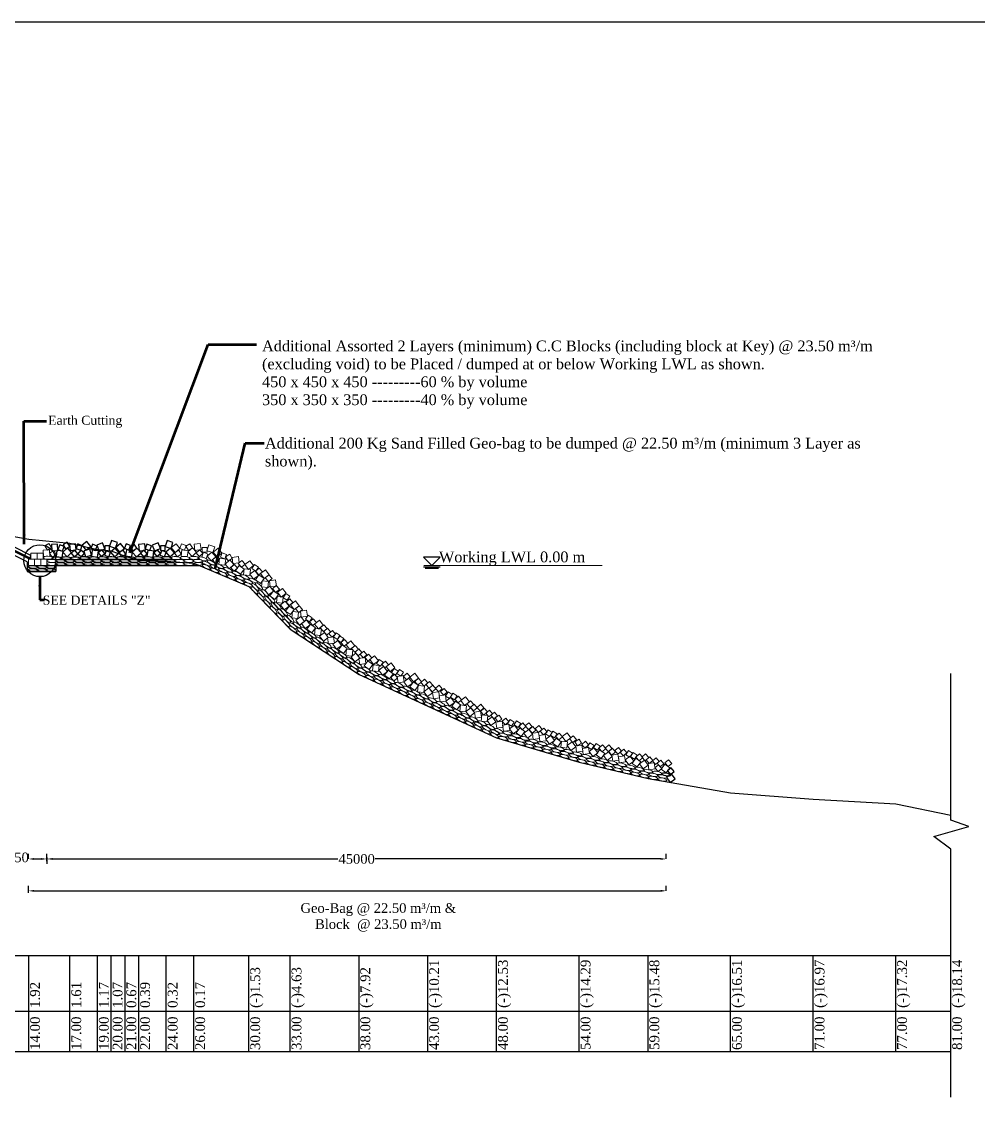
# Model space of a CAD drawing. Header units: metres. Extents: x -2434 to 11656, y -15288 to 8109.
# Drawn here: x 954.7 to 1024.2, y -13549.3 to -13470.2 of the extents above; entities that cross this region are included whole.
import ezdxf

# ---------------------------------------------------------------- set-up
doc = ezdxf.new("R2010")
doc.units = ezdxf.units.M
doc.layers.add('LINE', color=7, linetype='Continuous')
doc.styles.get("Standard").update_dxf_attribs({"font": 'times.ttf'})
doc.dimstyles.get("Standard").update_dxf_attribs({"dimtxt": 0.5, "dimasz": 0.4075, "dimexe": 0.364, "dimexo": 0.219, "dimgap": 0.09, "dimtad": 0, "dimdec": 0, "dimlfac": 1000, "dimzin": 0, "dimdsep": 46, "dimtxsty": 'Standard', "dimcen": 0.09, "dimadec": 0, "dimazin": 0, "dimtfac": 1, "dimtdec": 0, "dimtofl": 0, "dimtmove": 0, "dimatfit": 3, "dimfxl": 1, "dimtolj": 1, "dimtzin": 0, "dimarcsym": 0})

# ---------------------------------------------------------------- blocks, each defined once
blk = doc.blocks.new('*D506')
at = {"color": 0, "lineweight": -2, "ltscale": 0.5}
for p, q in [((956.507, -13531.231), (956.507, -13530.717)), ((1001.507, -13531.081), (1001.507, -13530.717)), ((956.914, -13531.081), (977.651, -13531.081)), ((1001.099, -13531.081), (980.362, -13531.081))]:
    blk.add_line(p, q, dxfattribs=at)
at = {"color": 0, "linetype": 'Continuous', "lineweight": -3, "ltscale": 0.5}
for points in [[(956.914, -13531.013), (956.914, -13531.148), (956.507, -13531.081)], [(1001.099, -13531.013), (1001.099, -13531.148), (1001.507, -13531.081)]]:
    blk.add_solid(points, dxfattribs=at)
at = {"layer": 'Defpoints', "color": 0, "linetype": 'Continuous', "lineweight": -3, "ltscale": 0.5}
for p in [(1001.507, -13531.081), (1001.507, -13531.081), (956.507, -13536.779)]:
    blk.add_point(p, dxfattribs=at)
at = {"color": 0, "linetype": 'Continuous', "lineweight": -3, "ltscale": 0.5, "insert": (979.007, -13531.081), "char_height": 0.7, "attachment_point": 5}
blk.add_mtext('\\A1;45000', dxfattribs=at)
blk = doc.blocks.new('*D507')
at = {"color": 0, "lineweight": -2, "ltscale": 0.5}
for p, q in [((955.157, -13531.081), (955.157, -13530.717)), ((955.564, -13531.081), (956.099, -13531.081)), ((956.507, -13530.985), (956.507, -13531.445))]:
    blk.add_line(p, q, dxfattribs=at)
at = {"color": 0, "linetype": 'Continuous', "lineweight": -3, "ltscale": 0.5}
for points in [[(955.564, -13531.013), (955.564, -13531.148), (955.157, -13531.081)], [(956.099, -13531.013), (956.099, -13531.148), (956.507, -13531.081)]]:
    blk.add_solid(points, dxfattribs=at)
at = {"layer": 'Defpoints', "color": 0, "linetype": 'Continuous', "lineweight": -3, "ltscale": 0.5}
for p in [(956.507, -13530.766), (955.157, -13531.081), (956.507, -13531.081)]:
    blk.add_point(p, dxfattribs=at)
at = {"color": 0, "linetype": 'Continuous', "lineweight": -3, "ltscale": 0.5, "insert": (954.133, -13530.97), "char_height": 0.7, "attachment_point": 5}
blk.add_mtext('\\A1;1350', dxfattribs=at)
blk = doc.blocks.new('*D508')
at = {"color": 0, "lineweight": -2, "ltscale": 0.5}
for p, q in [((955.157, -13533.548), (955.157, -13533.034)), ((1001.507, -13533.398), (1001.507, -13533.034)), ((955.564, -13533.398), (1001.099, -13533.398))]:
    blk.add_line(p, q, dxfattribs=at)
at = {"color": 0, "linetype": 'Continuous', "lineweight": -3, "ltscale": 0.5}
for points in [[(955.564, -13533.33), (955.564, -13533.466), (955.157, -13533.398)], [(1001.099, -13533.33), (1001.099, -13533.466), (1001.507, -13533.398)]]:
    blk.add_solid(points, dxfattribs=at)
at = {"layer": 'Defpoints', "color": 0, "linetype": 'Continuous', "lineweight": -3, "ltscale": 0.5}
for p in [(1001.507, -13533.398), (1001.507, -13533.398), (955.157, -13539.442)]:
    blk.add_point(p, dxfattribs=at)
at = {"color": 0, "linetype": 'Continuous', "lineweight": -3, "ltscale": 0.5, "insert": (980.58, -13535.331), "char_height": 0.7, "attachment_point": 5}
blk.add_mtext('\\A1;Geo-Bag @ 22.50 m³/m &\\PBlock  @ 23.50 m³/m', dxfattribs=at)

msp = doc.modelspace()

# ---------------------------------------------------------------- linework, layer by layer
at = {"color": 0, "linetype": 'Continuous', "lineweight": -3, "ltscale": 0.5}
for p, q in [((955.339882, -13509.024229), (949.609061, -13506.158818)), ((955.23224, -13509.305818), (949.53824, -13506.458818)), ((955.339882, -13509.247836), (949.561847, -13506.358818)), ((955.056681, -13509.495147), (951.902023, -13507.917818)), ((953.178633, -13507.482818), (955.178633, -13507.832818)), ((955.178633, -13507.832818), (958.178633, -13508.142818)), ((958.178633, -13508.142818), (960.178633, -13508.582818)), ((960.178633, -13508.582818), (961.178633, -13508.682818)), ((961.178633, -13508.682818), (962.178633, -13509.082818)), ((962.178633, -13509.082818), (963.178633, -13509.362818)), ((963.178633, -13509.362818), (965.178633, -13509.432818)), ((965.178633, -13509.432818), (967.178633, -13509.582818)), ((955.056681, -13510.199083), (957.149085, -13510.199083)), ((956.510497, -13509.753913), (967.556101, -13509.743525)), ((957.149085, -13509.756381), (957.149085, -13510.199083)), ((1000.178633, -13525.235818), (1006.178633, -13526.265818)), ((1006.178633, -13526.265818), (1012.178633, -13526.725818)), ((1012.178633, -13526.725818), (1018.178633, -13527.075818)), ((1018.178633, -13527.075818), (1022.178633, -13527.895818))]:
    msp.add_line(p, q, dxfattribs=at)
at = {"linetype": 'ByBlock', "lineweight": 18, "ltscale": 0.5}
for p, q in [((954.889824, -13509.022807), (954.979267, -13508.843921)), ((955.247595, -13509.201692), (955.337038, -13509.022807))]:
    msp.add_line(p, q, dxfattribs=at)
at = {"color": 0, "lineweight": -3, "ltscale": 0.5}
msp.add_line((955.056681, -13509.495147), (955.056681, -13510.199083), dxfattribs=at)
at = {"color": 3, "linetype": 'Continuous', "lineweight": -3, "ltscale": 0.5}
for p, q in [((967.178633, -13509.582818), (971.178633, -13511.285818)), ((971.178633, -13511.285818), (974.178633, -13514.385818)), ((974.178633, -13514.385818), (979.178633, -13517.675818)), ((979.178633, -13517.675818), (984.178633, -13519.965818)), ((984.178633, -13519.965818), (989.178633, -13522.285818)), ((989.178633, -13522.285818), (995.178633, -13524.045818)), ((995.178633, -13524.045818), (1000.178633, -13525.235818))]:
    msp.add_line(p, q, dxfattribs=at)
at = {"color": 0, "lineweight": -2}
for p, q in [((936.123277, -13538.095273), (1022.178633, -13538.095273)), ((955.178633, -13545.06149), (955.178633, -13538.095273)), ((958.178633, -13545.06149), (958.178633, -13538.095273)), ((960.178633, -13545.06149), (960.178633, -13538.095273)), ((961.178633, -13545.06149), (961.178633, -13538.095273)), ((962.178633, -13545.06149), (962.178633, -13538.095273)), ((963.178633, -13545.06149), (963.178633, -13538.095273)), ((965.178633, -13545.06149), (965.178633, -13538.095273)), ((967.178633, -13545.06149), (967.178633, -13538.095273)), ((971.178633, -13545.06149), (971.178633, -13538.095273)), ((974.178633, -13545.06149), (974.178633, -13538.095273)), ((979.178633, -13545.06149), (979.178633, -13538.095273)), ((984.178633, -13545.06149), (984.178633, -13538.095273)), ((989.178633, -13545.06149), (989.178633, -13538.095273)), ((995.178633, -13545.06149), (995.178633, -13538.095273)), ((1000.178633, -13545.06149), (1000.178633, -13538.095273)), ((1006.178633, -13545.06149), (1006.178633, -13538.095273)), ((1012.178633, -13545.06149), (1012.178633, -13538.095273)), ((1018.178633, -13545.06149), (1018.178633, -13538.095273)), ((1022.178633, -13545.06149), (1022.178633, -13538.095273)), ((926.112159, -13542.137001), (1022.178633, -13542.137001)), ((926.112159, -13545.06149), (1022.178633, -13545.06149))]:
    msp.add_line(p, q, dxfattribs=at)
at = {"color": 0, "linetype": 'Continuous', "lineweight": -3, "ltscale": 0.5}
for points in [[(956.855954, -13508.68095), (957.30526, -13508.655963), (957.280273, -13508.206658), (956.830967, -13508.231644), (956.855954, -13508.68095)], [(957.671359, -13508.718786), (957.225172, -13508.660326), (957.166712, -13509.106513), (957.612899, -13509.164973), (957.671359, -13508.718786)], [(957.305042, -13508.587008), (957.63164, -13508.712842), (957.757473, -13508.386244), (957.430876, -13508.260411), (957.305042, -13508.587008)], [(958.298864, -13508.814905), (957.995377, -13508.482647), (957.663119, -13508.786135), (957.966606, -13509.118393), (958.298864, -13508.814905)], [(957.860868, -13508.550347), (958.157391, -13508.364406), (957.971451, -13508.067883), (957.674927, -13508.253824), (957.860868, -13508.550347)], [(958.583592, -13508.170667), (958.136879, -13508.224957), (958.191169, -13508.67167), (958.637882, -13508.61738), (958.583592, -13508.170667)], [(958.753336, -13508.904592), (958.533964, -13508.631872), (958.261245, -13508.851245), (958.480617, -13509.123964), (958.753336, -13508.904592)], [(958.622231, -13508.51459), (958.948828, -13508.640423), (959.074662, -13508.313826), (958.748064, -13508.187992), (958.622231, -13508.51459)], [(959.020853, -13509.129089), (959.234496, -13508.851859), (958.957266, -13508.638216), (958.743623, -13508.915446), (959.020853, -13509.129089)], [(959.322531, -13508.643107), (959.682649, -13508.373264), (959.412807, -13508.013146), (959.052688, -13508.282988), (959.322531, -13508.643107)], [(959.18618, -13508.681082), (959.306566, -13509.11468), (959.740164, -13508.994295), (959.619779, -13508.560697), (959.18618, -13508.681082)], [(959.689698, -13508.540645), (960.016295, -13508.666478), (960.142129, -13508.339881), (959.815531, -13508.214047), (959.689698, -13508.540645)], [(960.242717, -13508.694554), (959.79653, -13508.636094), (959.73807, -13509.08228), (960.184257, -13509.14074), (960.242717, -13508.694554)], [(960.120714, -13508.28675), (960.287825, -13508.70457), (960.705645, -13508.53746), (960.538535, -13508.119639), (960.120714, -13508.28675)], [(960.717767, -13508.893151), (960.498394, -13508.620431), (960.225675, -13508.839804), (960.445047, -13509.112523), (960.717767, -13508.893151)], [(960.676239, -13509.005432), (961.002837, -13509.131265), (961.12867, -13508.804668), (960.802073, -13508.678834), (960.676239, -13509.005432)], [(961.057819, -13508.680637), (961.060198, -13508.330646), (960.710206, -13508.328267), (960.707827, -13508.678258), (961.057819, -13508.680637)], [(961.485653, -13508.501792), (961.627895, -13508.074864), (961.200968, -13507.932622), (961.058726, -13508.35955), (961.485653, -13508.501792)], [(961.45511, -13508.493464), (961.115055, -13508.788188), (961.409779, -13509.128243), (961.749834, -13508.833519), (961.45511, -13508.493464)], [(961.503535, -13508.442434), (961.784182, -13508.794197), (962.135945, -13508.51355), (961.855298, -13508.161787), (961.503535, -13508.442434)], [(961.932986, -13509.11567), (962.229509, -13508.929729), (962.043568, -13508.633206), (961.747045, -13508.819146), (961.932986, -13509.11567)], [(962.130221, -13508.504729), (962.456819, -13508.630563), (962.582652, -13508.303965), (962.256055, -13508.178132), (962.130221, -13508.504729)], [(962.720395, -13508.669651), (962.274208, -13508.611191), (962.215748, -13509.057377), (962.661935, -13509.115837), (962.720395, -13508.669651)], [(962.737448, -13508.686728), (963.033972, -13508.500788), (962.848031, -13508.204264), (962.551508, -13508.390205), (962.737448, -13508.686728)], [(963.340448, -13508.8256), (963.036961, -13508.493342), (962.704703, -13508.796829), (963.00819, -13509.129087), (963.340448, -13508.8256)], [(963.606166, -13508.185136), (963.159453, -13508.239426), (963.213743, -13508.686139), (963.660457, -13508.631849), (963.606166, -13508.185136)], [(963.794921, -13508.915286), (963.575549, -13508.642567), (963.302829, -13508.861939), (963.522201, -13509.134659), (963.794921, -13508.915286)], [(963.648159, -13508.534596), (963.974756, -13508.66043), (964.10059, -13508.333832), (963.773992, -13508.207999), (963.648159, -13508.534596)], [(964.276259, -13508.702062), (963.830072, -13508.643602), (963.771612, -13509.089789), (964.217799, -13509.148249), (964.276259, -13508.702062)], [(964.160244, -13508.27653), (964.327354, -13508.694351), (964.745175, -13508.52724), (964.578064, -13508.109419), (964.160244, -13508.27653)], [(964.757296, -13508.882931), (964.537924, -13508.610211), (964.265205, -13508.829584), (964.484577, -13509.102303), (964.757296, -13508.882931)], [(964.715769, -13508.995212), (965.042366, -13509.121045), (965.1682, -13508.794448), (964.841602, -13508.668614), (964.715769, -13508.995212)], [(965.097349, -13508.670417), (965.099728, -13508.320426), (964.749736, -13508.318047), (964.747357, -13508.668039), (965.097349, -13508.670417)], [(965.519195, -13508.5093), (965.661437, -13508.082372), (965.23451, -13507.94013), (965.092268, -13508.367058), (965.519195, -13508.5093)], [(965.488652, -13508.500972), (965.148597, -13508.795696), (965.443321, -13509.135752), (965.783377, -13508.841027), (965.488652, -13508.500972)], [(1022.178633, -13548.384962), (1022.178633, -13530.356708), (1020.941706, -13529.450576), (1023.480453, -13528.725744), (1022.178633, -13528.259747), (1022.178633, -13517.593692)], [(1001.587111, -13524.686929), (1001.81455, -13524.952958), (1002.080579, -13524.72552), (1001.853141, -13524.45949), (1001.587111, -13524.686929)], [(1001.794246, -13525.522564), (1002.154364, -13525.252722), (1001.884521, -13524.892604), (1001.524403, -13525.162446), (1001.794246, -13525.522564)]]:
    msp.add_lwpolyline(points, dxfattribs=at)
at = {"linetype": 'ByBlock', "lineweight": 18, "ltscale": 0.5}
for points in [[(955.156681, -13509.755818), (955.606681, -13509.755818), (955.606681, -13509.305818), (955.156681, -13509.305818)], [(955.339882, -13509.305818), (955.789882, -13509.305818), (955.789882, -13508.855818), (955.339882, -13508.855818)], [(955.606681, -13509.755818), (956.056681, -13509.755818), (956.056681, -13509.305818), (955.606681, -13509.305818)], [(955.789882, -13509.305818), (956.239882, -13509.305818), (956.239882, -13508.855818), (955.789882, -13508.855818)], [(956.056681, -13509.755818), (956.506681, -13509.755818), (956.506681, -13509.305818), (956.056681, -13509.305818)]]:
    msp.add_lwpolyline(points, close=True, dxfattribs=at)
at = {"color": 0, "linetype": 'ByBlock', "lineweight": 15, "ltscale": 0.5}
for centre, major_axis in [((956.572759, -13509.189372), (0.33266, -0.007868)), ((956.843912, -13509.424323), (0.33266, -0.007868)), ((965.868358, -13509.213059), (0.33266, -0.007868)), ((966.152058, -13509.427183), (0.33266, -0.007868)), ((966.532311, -13509.210328), (0.33266, -0.007868)), ((966.816011, -13509.424452), (0.33266, -0.007868)), ((967.192494, -13509.203357), (0.33266, -0.007868)), ((967.476194, -13509.417481), (0.33266, -0.007868)), ((967.844726, -13509.274838), (0.320326, -0.090089)), ((968.085789, -13509.606921), (0.300907, -0.142055)), ((968.440838, -13509.540857), (0.300907, -0.142055)), ((956.843912, -13509.642154), (0.33266, -0.007868)), ((966.152058, -13509.645013), (0.33266, -0.007868)), ((966.816011, -13509.642283), (0.33266, -0.007868)), ((967.476194, -13509.635312), (0.33266, -0.007868)), ((968.0713, -13509.841406), (0.300907, -0.142055)), ((968.676462, -13510.107081), (0.305758, -0.13129)), ((968.690951, -13509.872596), (0.305758, -0.13129)), ((969.043642, -13509.809078), (0.300907, -0.142055)), ((969.285373, -13510.365186), (0.305758, -0.13129)), ((969.299862, -13510.130701), (0.305758, -0.13129)), ((969.655869, -13510.06641), (0.305758, -0.13129)), ((969.913563, -13510.391883), (0.305758, -0.13129)), ((970.26957, -13510.327591), (0.305758, -0.13129)), ((969.899074, -13510.626368), (0.305758, -0.13129)), ((970.516487, -13510.887549), (0.305758, -0.13129)), ((970.530977, -13510.653065), (0.305758, -0.13129)), ((970.886983, -13510.588773), (0.305758, -0.13129)), ((971.130068, -13511.148731), (0.305758, -0.13129)), ((971.140247, -13510.915289), (0.305758, -0.13129)), ((971.496253, -13510.850997), (0.305758, -0.13129)), ((971.644069, -13511.30935), (0.242181, -0.228195)), ((971.90344, -13511.251055), (0.242181, -0.228195)), ((971.586591, -13511.55103), (0.242181, -0.228195)), ((972.048394, -13512.028397), (0.223928, -0.246132)), ((972.105872, -13511.786717), (0.223928, -0.246132)), ((972.351831, -13511.738485), (0.223928, -0.246132)), ((972.509418, -13512.501121), (0.223928, -0.246132)), ((972.572764, -13512.247708), (0.223928, -0.246132)), ((972.818723, -13512.199477), (0.223928, -0.246132)), ((973.03271, -13512.72476), (0.223928, -0.246132)), ((973.279388, -13512.672252), (0.223928, -0.246132)), ((972.969364, -13512.978172), (0.223928, -0.246132)), ((973.431706, -13513.453086), (0.223928, -0.246132)), ((973.499961, -13513.197431), (0.223928, -0.246132)), ((973.746639, -13513.144924), (0.223928, -0.246132)), ((973.956674, -13513.671354), (0.223928, -0.246132)), ((974.203352, -13513.618847), (0.223928, -0.246132)), ((973.888419, -13513.927009), (0.223928, -0.246132)), ((974.363464, -13514.380447), (0.273046, -0.190187)), ((974.391605, -13514.136576), (0.273046, -0.190187)), ((974.673368, -13514.079689), (0.273046, -0.190187)), ((975.231626, -13514.444113), (0.273046, -0.190187)), ((974.921722, -13514.74487), (0.273046, -0.190187)), ((974.949863, -13514.501), (0.273046, -0.190187)), ((975.472317, -13515.10408), (0.273046, -0.190187)), ((975.500457, -13514.86021), (0.273046, -0.190187)), ((975.782221, -13514.803322), (0.273046, -0.190187)), ((976.054644, -13515.226667), (0.273046, -0.190187)), ((976.336408, -13515.169779), (0.273046, -0.190187)), ((976.026504, -13515.470537), (0.273046, -0.190187)), ((976.58117, -13515.837881), (0.273046, -0.190187)), ((976.60931, -13515.59401), (0.273046, -0.190187)), ((976.891074, -13515.537123), (0.273046, -0.190187)), ((977.167688, -13515.958434), (0.273046, -0.190187)), ((977.449452, -13515.901547), (0.273046, -0.190187)), ((977.139548, -13516.202304), (0.273046, -0.190187)), ((977.694094, -13516.56725), (0.273046, -0.190187)), ((977.726306, -13516.320772), (0.273046, -0.190187)), ((978.006992, -13516.258462), (0.273046, -0.190187)), ((978.280732, -13516.685613), (0.273046, -0.190187)), ((978.561418, -13516.623303), (0.273046, -0.190187)), ((978.248521, -13516.93209), (0.273046, -0.190187)), ((978.800672, -13517.296514), (0.273046, -0.190187)), ((978.832884, -13517.050037), (0.273046, -0.190187)), ((979.11357, -13516.987726), (0.273046, -0.190187)), ((979.397007, -13517.393279), (0.29888, -0.146272)), ((979.691823, -13517.305888), (0.29888, -0.146272)), ((980.291872, -13517.58412), (0.29888, -0.146272)), ((979.364795, -13517.639756), (0.29888, -0.146272)), ((979.964845, -13517.917989), (0.29888, -0.146272)), ((979.997056, -13517.671511), (0.29888, -0.146272)), ((980.568846, -13518.188399), (0.29888, -0.146272)), ((980.601058, -13517.941922), (0.29888, -0.146272)), ((980.895874, -13517.854531), (0.29888, -0.146272)), ((981.198234, -13518.239708), (0.29888, -0.146272)), ((981.49305, -13518.152317), (0.29888, -0.146272)), ((981.175362, -13518.470803), (0.29888, -0.146272)), ((981.778047, -13518.749087), (0.29888, -0.146272)), ((981.800918, -13518.517992), (0.29888, -0.146272)), ((982.095734, -13518.430601), (0.29888, -0.146272)), ((982.386958, -13519.020385), (0.29888, -0.146272)), ((982.409829, -13518.789289), (0.29888, -0.146272)), ((982.704645, -13518.701898), (0.29888, -0.146272)), ((983.017064, -13519.071119), (0.29888, -0.146272)), ((983.306252, -13518.98133), (0.29888, -0.146272)), ((982.994192, -13519.302215), (0.29888, -0.146272)), ((983.599032, -13519.581542), (0.29888, -0.146272)), ((983.621904, -13519.350446), (0.29888, -0.146272)), ((983.911092, -13519.260657), (0.29888, -0.146272)), ((984.203752, -13519.855811), (0.29888, -0.146272)), ((984.226624, -13519.624716), (0.29888, -0.146272)), ((984.515812, -13519.534926), (0.29888, -0.146272)), ((984.824039, -13519.899559), (0.29888, -0.146272)), ((985.113227, -13519.809769), (0.29888, -0.146272)), ((984.801168, -13520.130654), (0.29888, -0.146272)), ((985.408163, -13520.413736), (0.29888, -0.146272)), ((985.431034, -13520.18264), (0.29888, -0.146272)), ((985.720222, -13520.092851), (0.29888, -0.146272)), ((985.998633, -13520.685502), (0.29888, -0.146272)), ((986.033958, -13520.457535), (0.29888, -0.146272)), ((986.323146, -13520.367746), (0.29888, -0.146272)), ((986.634966, -13520.741607), (0.29888, -0.146272)), ((986.924154, -13520.651818), (0.29888, -0.146272)), ((986.599641, -13520.969574), (0.29888, -0.146272)), ((987.202684, -13521.248536), (0.29888, -0.146272)), ((987.23801, -13521.02057), (0.29888, -0.146272)), ((987.526599, -13520.926087), (0.29888, -0.146272)), ((987.806686, -13521.531514), (0.29888, -0.146272)), ((987.842011, -13521.303547), (0.29888, -0.146272)), ((988.1306, -13521.209065), (0.29888, -0.146272)), ((988.737835, -13521.492824), (0.29888, -0.146272)), ((988.41392, -13521.815273), (0.29888, -0.146272)), ((988.449246, -13521.587306), (0.29888, -0.146272)), ((989.017922, -13522.093297), (0.29888, -0.146272)), ((989.053247, -13521.86533), (0.29888, -0.146272)), ((989.341836, -13521.770848), (0.29888, -0.146272)), ((989.676213, -13522.078297), (0.321936, -0.084156)), ((989.95594, -13521.935322), (0.321936, -0.084156)), ((990.312905, -13522.265593), (0.321936, -0.084156)), ((990.590358, -13522.125017), (0.321936, -0.084156)), ((989.640887, -13522.306264), (0.321936, -0.084156)), ((990.27758, -13522.493559), (0.321936, -0.084156)), ((990.914152, -13522.684401), (0.321936, -0.084156)), ((990.934988, -13522.462691), (0.321936, -0.084156)), ((991.212441, -13522.322115), (0.321936, -0.084156)), ((991.554197, -13522.871697), (0.321936, -0.084156)), ((991.575033, -13522.649987), (0.321936, -0.084156)), ((991.852486, -13522.509411), (0.321936, -0.084156)), ((992.194362, -13523.055499), (0.321936, -0.084156)), ((992.215198, -13522.833789), (0.321936, -0.084156)), ((992.492651, -13522.693213), (0.321936, -0.084156)), ((992.849256, -13523.014723), (0.321936, -0.084156)), ((993.126709, -13522.874147), (0.321936, -0.084156)), ((993.764958, -13523.0677), (0.321936, -0.084156)), ((992.82842, -13523.236433), (0.321936, -0.084156)), ((993.466669, -13523.429986), (0.321936, -0.084156)), ((993.487505, -13523.208276), (0.321936, -0.084156)), ((994.103841, -13523.617386), (0.321936, -0.084156)), ((994.124676, -13523.395676), (0.321936, -0.084156)), ((994.402129, -13523.2551), (0.321936, -0.084156)), ((994.739814, -13523.804317), (0.321936, -0.084156)), ((994.76065, -13523.582607), (0.321936, -0.084156)), ((995.037504, -13523.441457), (0.321936, -0.084156)), ((995.40333, -13523.762968), (0.321936, -0.084156)), ((995.680184, -13523.621818), (0.321936, -0.084156)), ((996.323582, -13523.767452), (0.321936, -0.084156)), ((995.382494, -13523.984678), (0.321936, -0.084156)), ((996.025892, -13524.130311), (0.321936, -0.084156)), ((996.046728, -13523.908602), (0.321936, -0.084156)), ((996.672883, -13524.290858), (0.321936, -0.084156)), ((996.693719, -13524.069148), (0.321936, -0.084156)), ((996.970573, -13523.927999), (0.321936, -0.084156)), ((997.316281, -13524.442906), (0.321936, -0.084156)), ((997.337117, -13524.221196), (0.321936, -0.084156)), ((997.613971, -13524.080046), (0.321936, -0.084156)), ((997.961116, -13524.594692), (0.321936, -0.084156)), ((997.981952, -13524.372983), (0.321936, -0.084156)), ((998.258806, -13524.231833), (0.321936, -0.084156)), ((998.625829, -13524.525916), (0.321936, -0.084156)), ((998.902683, -13524.384767), (0.321936, -0.084156)), ((999.549075, -13524.540203), (0.321936, -0.084156)), ((998.604993, -13524.747626), (0.321936, -0.084156)), ((999.251385, -13524.903063), (0.321936, -0.084156)), ((999.272221, -13524.681353), (0.321936, -0.084156)), ((999.897657, -13525.06069), (0.321936, -0.084156)), ((999.918493, -13524.83898), (0.321936, -0.084156)), ((1000.195347, -13524.69783), (0.321936, -0.084156)), ((1000.548035, -13525.190907), (0.327402, -0.059435)), ((1000.568871, -13524.969197), (0.327402, -0.059435)), ((1000.845725, -13524.828048), (0.327402, -0.059435)), ((1001.205204, -13525.303952), (0.327402, -0.059435)), ((1001.22604, -13525.082242), (0.327402, -0.059435))]:
    msp.add_ellipse(centre, major_axis=major_axis, ratio=0.329715771, dxfattribs=at)
at = {"color": 0, "linetype": 'Continuous', "lineweight": -3, "ltscale": 0.5}
for centre, major_axis in [((957.234848, -13509.223522), (0.33266, -0.007868)), ((957.510792, -13509.42864), (0.33266, -0.007868)), ((957.901667, -13509.219205), (0.33266, -0.007868)), ((958.177611, -13509.424323), (0.33266, -0.007868)), ((958.568547, -13509.223522), (0.33266, -0.007868)), ((958.844491, -13509.42864), (0.33266, -0.007868)), ((959.227901, -13509.213431), (0.33266, -0.007868)), ((959.503845, -13509.418549), (0.33266, -0.007868)), ((959.89478, -13509.217748), (0.33266, -0.007868)), ((960.170724, -13509.422866), (0.33266, -0.007868)), ((960.557658, -13509.21637), (0.33266, -0.007868)), ((960.833602, -13509.421488), (0.33266, -0.007868)), ((961.221611, -13509.213639), (0.33266, -0.007868)), ((961.497555, -13509.418757), (0.33266, -0.007868)), ((961.881683, -13509.214437), (0.33266, -0.007868)), ((962.165383, -13509.428561), (0.33266, -0.007868)), ((962.544561, -13509.213059), (0.33266, -0.007868)), ((962.828261, -13509.427183), (0.33266, -0.007868)), ((963.208514, -13509.210328), (0.33266, -0.007868)), ((963.492214, -13509.424452), (0.33266, -0.007868)), ((963.876479, -13509.214437), (0.33266, -0.007868)), ((964.160179, -13509.428561), (0.33266, -0.007868)), ((964.539357, -13509.213059), (0.33266, -0.007868)), ((964.823056, -13509.427183), (0.33266, -0.007868)), ((965.203309, -13509.210328), (0.33266, -0.007868)), ((965.487009, -13509.424452), (0.33266, -0.007868)), ((955.49422, -13510.084347), (0.332472, -0.013683)), ((955.494734, -13509.86426), (0.332472, -0.013683)), ((956.15512, -13510.086582), (0.332472, -0.013683)), ((956.155634, -13509.866494), (0.332472, -0.013683)), ((956.811783, -13510.082917), (-0.332673, 0.007297)), ((956.816788, -13509.862829), (-0.332673, 0.007297)), ((957.510792, -13509.646471), (0.33266, -0.007868)), ((958.177611, -13509.642154), (0.33266, -0.007868)), ((958.844491, -13509.646471), (0.33266, -0.007868)), ((959.503845, -13509.63638), (0.33266, -0.007868)), ((960.170724, -13509.640697), (0.33266, -0.007868)), ((960.833602, -13509.639319), (0.33266, -0.007868)), ((961.497555, -13509.636588), (0.33266, -0.007868)), ((962.165383, -13509.646392), (0.33266, -0.007868)), ((962.828261, -13509.645013), (0.33266, -0.007868)), ((963.492214, -13509.642283), (0.33266, -0.007868)), ((964.160179, -13509.646392), (0.33266, -0.007868)), ((964.823056, -13509.645013), (0.33266, -0.007868)), ((965.487009, -13509.642283), (0.33266, -0.007868)), ((1001.502894, -13524.941092), (0.327402, -0.059435))]:
    msp.add_ellipse(centre, major_axis=major_axis, ratio=0.329715771, dxfattribs=at)
at = {"layer": 'LINE', "color": 0, "linetype": 'ByBlock', "lineweight": -3, "ltscale": 0.5}
for p, q in [((984.470534, -13509.755818), (983.870534, -13509.155818)), ((985.070534, -13509.155818), (983.870534, -13509.155818)), ((984.470534, -13509.755818), (985.070534, -13509.155818)), ((983.870534, -13509.855818), (985.070534, -13509.855818)), ((983.990534, -13509.955818), (984.950534, -13509.955818))]:
    msp.add_line(p, q, dxfattribs=at)
at = {"layer": 'LINE', "color": 7, "lineweight": 13, "ltscale": 0.5}
msp.add_line((996.844422, -13509.755818), (983.899753, -13509.755818), dxfattribs=at)
at = {"layer": 'LINE', "color": 0, "linetype": 'ByBlock', "lineweight": -3, "ltscale": 0.5}
msp.add_lwpolyline([(913.770679, -13470.241968), (1087.837375, -13470.241968), (1087.837375, -13590.105617), (913.770679, -13590.105617)], close=True, dxfattribs=at)
at = {"layer": 'LINE', "color": 0, "linetype": 'ByBlock', "lineweight": 18, "ltscale": 0.5}
for points in [[(956.257287, -13509.098019), (956.706593, -13509.073033), (956.681606, -13508.623727), (956.232301, -13508.648714), (956.257287, -13509.098019)], [(956.537801, -13508.631724), (956.834324, -13508.445784), (956.648384, -13508.14926), (956.351861, -13508.335201), (956.537801, -13508.631724)], [(956.882609, -13509.156005), (957.179133, -13508.970064), (956.993192, -13508.673541), (956.696669, -13508.859481), (956.882609, -13509.156005)], [(965.537077, -13508.449943), (965.817725, -13508.801705), (966.169487, -13508.521058), (965.88884, -13508.169295), (965.537077, -13508.449943)], [(965.966528, -13509.123178), (966.263051, -13508.937238), (966.077111, -13508.640714), (965.780587, -13508.826655), (965.966528, -13509.123178)], [(966.163763, -13508.512238), (966.490361, -13508.638071), (966.616194, -13508.311474), (966.289597, -13508.18564), (966.163763, -13508.512238)], [(966.753937, -13508.677159), (966.307751, -13508.618699), (966.249291, -13509.064886), (966.695477, -13509.123346), (966.753937, -13508.677159)], [(966.778295, -13508.658675), (967.074819, -13508.472735), (966.888878, -13508.176211), (966.592355, -13508.362152), (966.778295, -13508.658675)], [(967.381295, -13508.797547), (967.077808, -13508.465289), (966.74555, -13508.768777), (967.049037, -13509.101035), (967.381295, -13508.797547)], [(967.647013, -13508.157083), (967.2003, -13508.211373), (967.25459, -13508.658087), (967.701303, -13508.603796), (967.647013, -13508.157083)], [(967.835768, -13508.887234), (967.616395, -13508.614514), (967.343676, -13508.833887), (967.563048, -13509.106606), (967.835768, -13508.887234)], [(968.133881, -13508.795977), (968.13626, -13508.445985), (967.786268, -13508.443606), (967.783889, -13508.793598), (968.133881, -13508.795977)], [(968.559799, -13508.819548), (968.702041, -13508.39262), (968.275114, -13508.250378), (968.132872, -13508.677306), (968.559799, -13508.819548)], [(968.583549, -13508.781829), (968.864196, -13509.133592), (969.215959, -13508.852945), (968.935312, -13508.501182), (968.583549, -13508.781829)], [(967.752301, -13509.120771), (968.078899, -13509.246604), (968.204732, -13508.920007), (967.878135, -13508.794173), (967.752301, -13509.120771)], [(968.479681, -13508.787756), (968.139626, -13509.08248), (968.43435, -13509.422535), (968.774405, -13509.127811), (968.479681, -13508.787756)], [(968.727763, -13509.612327), (969.024286, -13509.426386), (968.838346, -13509.129863), (968.541822, -13509.315803), (968.727763, -13509.612327)], [(969.498767, -13509.287539), (969.052581, -13509.229079), (968.994121, -13509.675265), (969.440307, -13509.733725), (969.498767, -13509.287539)], [(969.1039, -13509.150983), (969.430497, -13509.276817), (969.556331, -13508.950219), (969.229733, -13508.824386), (969.1039, -13509.150983)], [(970.084453, -13509.683552), (969.780966, -13509.351294), (969.448708, -13509.654781), (969.752195, -13509.98704), (970.084453, -13509.683552)], [(969.674006, -13509.420998), (969.970529, -13509.235058), (969.784589, -13508.938534), (969.488065, -13509.124475), (969.674006, -13509.420998)], [(970.414355, -13509.109517), (969.967642, -13509.163808), (970.021933, -13509.610521), (970.468646, -13509.556231), (970.414355, -13509.109517)], [(970.409011, -13509.610737), (970.636449, -13509.876766), (970.902479, -13509.649328), (970.67504, -13509.383298), (970.409011, -13509.610737)], [(971.154058, -13510.034595), (971.514177, -13509.764753), (971.244334, -13509.404634), (970.884216, -13509.674477), (971.154058, -13510.034595)], [(970.348649, -13509.944996), (970.129276, -13509.672276), (969.856557, -13509.891649), (970.075929, -13510.164368), (970.348649, -13509.944996)], [(970.840543, -13510.023835), (970.475863, -13509.76019), (970.212218, -13510.12487), (970.576898, -13510.388515), (970.840543, -13510.023835)], [(970.846029, -13509.992807), (970.794297, -13510.439824), (971.241313, -13510.491555), (971.293045, -13510.044539), (970.846029, -13509.992807)], [(971.517998, -13510.744466), (971.878116, -13510.474624), (971.608273, -13510.114506), (971.248155, -13510.384348), (971.517998, -13510.744466)], [(971.679248, -13510.157126), (971.870656, -13509.864102), (971.577631, -13509.672694), (971.386224, -13509.965718), (971.679248, -13510.157126)], [(971.66599, -13510.176118), (971.893429, -13510.442147), (972.159458, -13510.214708), (971.93202, -13509.948679), (971.66599, -13510.176118)], [(972.282789, -13510.694197), (972.642907, -13510.424355), (972.373065, -13510.064237), (972.012947, -13510.334079), (972.282789, -13510.694197)], [(972.275825, -13510.694961), (971.911145, -13510.431316), (971.6475, -13510.795995), (972.01218, -13511.059641), (972.275825, -13510.694961)], [(972.152942, -13510.863378), (972.101211, -13511.310394), (972.548227, -13511.362126), (972.599959, -13510.915109), (972.152942, -13510.863378)], [(972.36834, -13510.656876), (972.595779, -13510.922905), (972.861808, -13510.695466), (972.634369, -13510.429437), (972.36834, -13510.656876)], [(972.731814, -13511.312207), (973.176936, -13511.246126), (973.110855, -13510.801004), (972.665733, -13510.867085), (972.731814, -13511.312207)], [(972.60178, -13511.881591), (972.961898, -13511.611749), (972.692056, -13511.251631), (972.331938, -13511.521473), (972.60178, -13511.881591)], [(973.330073, -13511.857634), (972.965394, -13511.593989), (972.701748, -13511.958668), (973.066428, -13512.222313), (973.330073, -13511.857634)], [(972.898541, -13511.444535), (973.12598, -13511.710565), (973.392009, -13511.483126), (973.164571, -13511.217097), (972.898541, -13511.444535)], [(973.533901, -13512.045), (973.894019, -13511.775158), (973.624177, -13511.415039), (973.264059, -13511.684882), (973.533901, -13512.045)], [(973.961018, -13512.284434), (974.152426, -13511.99141), (973.859402, -13511.800002), (973.667994, -13512.093027), (973.961018, -13512.284434)], [(973.225871, -13512.003212), (973.174139, -13512.450229), (973.621156, -13512.50196), (973.672888, -13512.054944), (973.225871, -13512.003212)], [(973.733308, -13512.974078), (974.093427, -13512.704236), (973.823584, -13512.344117), (973.463466, -13512.61396), (973.733308, -13512.974078)], [(973.881301, -13512.40573), (974.10874, -13512.671759), (974.374769, -13512.44432), (974.14733, -13512.178291), (973.881301, -13512.40573)], [(974.465649, -13512.96156), (974.825767, -13512.691718), (974.555925, -13512.3316), (974.195806, -13512.601442), (974.465649, -13512.96156)], [(974.458684, -13512.962324), (974.094005, -13512.698679), (973.830359, -13513.063358), (974.195039, -13513.327004), (974.458684, -13512.962324)], [(974.346699, -13513.106495), (974.294967, -13513.553511), (974.741984, -13513.605243), (974.793715, -13513.158226), (974.346699, -13513.106495)], [(974.572993, -13512.910734), (974.800432, -13513.176763), (975.066461, -13512.949324), (974.839023, -13512.683295), (974.572993, -13512.910734)], [(974.984965, -13513.514809), (975.430087, -13513.448728), (975.364006, -13513.003606), (974.918884, -13513.069687), (974.984965, -13513.514809)], [(975.592325, -13513.849699), (975.783733, -13513.556675), (975.490709, -13513.365267), (975.299301, -13513.658291), (975.592325, -13513.849699)], [(974.854931, -13514.084193), (975.215049, -13513.814351), (974.945207, -13513.454233), (974.585089, -13513.724075), (974.854931, -13514.084193)], [(975.268339, -13514.333276), (975.628457, -13514.063433), (975.358615, -13513.703315), (974.998497, -13513.973157), (975.268339, -13514.333276)], [(976.026166, -13514.283771), (975.661487, -13514.020125), (975.397842, -13514.384805), (975.762521, -13514.64845), (976.026166, -13514.283771)], [(975.587809, -13513.858992), (975.815248, -13514.125022), (976.081277, -13513.897583), (975.853838, -13513.631554), (975.587809, -13513.858992)], [(976.223169, -13514.367373), (976.583287, -13514.097531), (976.313445, -13513.737413), (975.953326, -13514.007255), (976.223169, -13514.367373)], [(976.361408, -13514.295794), (976.588846, -13514.561823), (976.854876, -13514.334385), (976.627437, -13514.068355), (976.361408, -13514.295794)], [(975.995608, -13514.341437), (975.943877, -13514.788453), (976.390893, -13514.840185), (976.442625, -13514.393168), (975.995608, -13514.341437)], [(976.586945, -13515.24624), (976.947063, -13514.976398), (976.677221, -13514.61628), (976.317103, -13514.886122), (976.586945, -13515.24624)], [(976.617306, -13514.546339), (976.844745, -13514.812368), (977.110774, -13514.584929), (976.883335, -13514.3189), (976.617306, -13514.546339)], [(976.95731, -13515.452944), (977.402432, -13515.386863), (977.336351, -13514.941742), (976.891229, -13515.007822), (976.95731, -13515.452944)], [(976.978821, -13514.699272), (977.20626, -13514.965302), (977.472289, -13514.737863), (977.24485, -13514.471834), (976.978821, -13514.699272)], [(977.623706, -13515.131204), (977.815113, -13514.83818), (977.522089, -13514.646773), (977.330681, -13514.939797), (977.623706, -13515.131204)], [(977.873976, -13515.351193), (978.065383, -13515.058169), (977.772359, -13514.866762), (977.580952, -13515.159786), (977.873976, -13515.351193)], [(977.54999, -13515.83477), (977.910108, -13515.564928), (977.640266, -13515.20481), (977.280147, -13515.474652), (977.54999, -13515.83477)], [(978.307817, -13515.785265), (977.943137, -13515.52162), (977.679492, -13515.886299), (978.044172, -13516.149945), (978.307817, -13515.785265)], [(977.869459, -13515.360487), (978.096898, -13515.626516), (978.362927, -13515.399077), (978.135489, -13515.133048), (977.869459, -13515.360487)], [(978.504819, -13515.868868), (978.864937, -13515.599025), (978.595095, -13515.238907), (978.234977, -13515.508749), (978.504819, -13515.868868)], [(978.643058, -13515.797288), (978.870497, -13516.063318), (979.136526, -13515.835879), (978.909088, -13515.56985), (978.643058, -13515.797288)], [(978.898956, -13516.047833), (979.126395, -13516.313862), (979.392425, -13516.086424), (979.164986, -13515.820394), (978.898956, -13516.047833)], [(978.277259, -13515.842931), (978.225527, -13516.289948), (978.672544, -13516.341679), (978.724275, -13515.894663), (978.277259, -13515.842931)], [(978.868595, -13516.747735), (979.228713, -13516.477893), (978.958871, -13516.117774), (978.598753, -13516.387617), (978.868595, -13516.747735)], [(979.23896, -13516.954439), (979.684082, -13516.888358), (979.618001, -13516.443236), (979.17288, -13516.509317), (979.23896, -13516.954439)], [(979.260471, -13516.200767), (979.48791, -13516.466796), (979.753939, -13516.239358), (979.526501, -13515.973328), (979.260471, -13516.200767)], [(979.607221, -13516.437698), (979.83466, -13516.703727), (980.100689, -13516.476289), (979.87325, -13516.210259), (979.607221, -13516.437698)], [(980.22426, -13516.954109), (980.584378, -13516.684266), (980.314535, -13516.324148), (979.954417, -13516.593991), (980.22426, -13516.954109)], [(980.739151, -13517.06934), (980.930559, -13516.776315), (980.637534, -13516.584908), (980.446127, -13516.877932), (980.739151, -13517.06934)], [(980.188676, -13516.95675), (979.823996, -13516.693105), (979.560351, -13517.057784), (979.92503, -13517.321429), (980.188676, -13516.95675)], [(980.201466, -13516.963473), (980.149734, -13517.410489), (980.596751, -13517.462221), (980.648482, -13517.015204), (980.201466, -13516.963473)], [(980.877027, -13517.718834), (981.237146, -13517.448991), (980.967303, -13517.088873), (980.607185, -13517.358716), (980.877027, -13517.718834)], [(980.834982, -13516.934928), (981.062421, -13517.200958), (981.32845, -13516.973519), (981.101012, -13516.70749), (980.834982, -13516.934928)], [(981.649583, -13517.633246), (981.284904, -13517.369601), (981.021258, -13517.734281), (981.385938, -13517.997926), (981.649583, -13517.633246)], [(981.431424, -13517.468181), (981.791543, -13517.198339), (981.5217, -13516.838221), (981.161582, -13517.108063), (981.431424, -13517.468181)], [(981.841298, -13517.72451), (982.032706, -13517.431486), (981.739681, -13517.240078), (981.548274, -13517.533102), (981.841298, -13517.72451)], [(982.221733, -13517.788332), (982.41314, -13517.495308), (982.120116, -13517.3039), (981.928709, -13517.596925), (982.221733, -13517.788332)], [(981.482488, -13517.889036), (981.709927, -13518.155065), (981.975956, -13517.927626), (981.748517, -13517.661597), (981.482488, -13517.889036)], [(982.01708, -13518.270827), (982.462202, -13518.204747), (982.396121, -13517.759625), (981.950999, -13517.825706), (982.01708, -13518.270827)], [(982.401866, -13517.804821), (982.629304, -13518.070851), (982.895334, -13517.843412), (982.667895, -13517.577383), (982.401866, -13517.804821)], [(982.698851, -13518.578454), (983.058969, -13518.308612), (982.789127, -13517.948494), (982.429009, -13518.218336), (982.698851, -13518.578454)], [(983.142842, -13518.218407), (983.50296, -13517.948565), (983.233118, -13517.588447), (982.872999, -13517.858289), (983.142842, -13518.218407)], [(983.236415, -13518.173369), (983.463854, -13518.439398), (983.729883, -13518.211959), (983.502445, -13517.94593), (983.236415, -13518.173369)], [(983.679358, -13518.251374), (983.906796, -13518.517403), (984.172826, -13518.289964), (983.945387, -13518.023935), (983.679358, -13518.251374)], [(984.040633, -13518.404985), (984.268072, -13518.671015), (984.534101, -13518.443576), (984.306662, -13518.177547), (984.040633, -13518.404985)], [(983.496434, -13518.470446), (983.131755, -13518.2068), (982.868109, -13518.57148), (983.232789, -13518.835125), (983.496434, -13518.470446)], [(983.485275, -13518.478316), (983.433543, -13518.925332), (983.88056, -13518.977064), (983.932292, -13518.530047), (983.485275, -13518.478316)], [(984.158877, -13519.286343), (984.518996, -13519.016501), (984.249153, -13518.656382), (983.889035, -13518.926225), (984.158877, -13519.286343)], [(984.275456, -13518.674718), (984.502895, -13518.940748), (984.768924, -13518.713309), (984.541485, -13518.44728), (984.275456, -13518.674718)], [(984.587798, -13519.440539), (985.03292, -13519.374459), (984.96684, -13518.929337), (984.521718, -13518.995418), (984.587798, -13519.440539)], [(984.735283, -13518.668983), (984.962721, -13518.935012), (985.228751, -13518.707573), (985.001312, -13518.441544), (984.735283, -13518.668983)], [(985.093445, -13518.916451), (985.320883, -13519.18248), (985.586913, -13518.955042), (985.359474, -13518.689012), (985.093445, -13518.916451)], [(985.747071, -13519.429673), (985.938478, -13519.136649), (985.645454, -13518.945241), (985.454047, -13519.238265), (985.747071, -13519.429673)], [(985.071934, -13519.670123), (985.517055, -13519.604042), (985.450975, -13519.15892), (985.005853, -13519.225001), (985.071934, -13519.670123)], [(985.76053, -13519.984633), (986.120649, -13519.71479), (985.850806, -13519.354672), (985.490688, -13519.624514), (985.76053, -13519.984633)], [(986.107628, -13519.524103), (986.299035, -13519.231079), (986.006011, -13519.039671), (985.814603, -13519.332695), (986.107628, -13519.524103)], [(986.560628, -13519.871722), (986.195949, -13519.608077), (985.932303, -13519.972757), (986.296983, -13520.236402), (986.560628, -13519.871722)], [(986.143466, -13519.472285), (986.370904, -13519.738315), (986.636934, -13519.510876), (986.409495, -13519.244846), (986.143466, -13519.472285)], [(986.834867, -13519.926594), (987.194985, -13519.656752), (986.925143, -13519.296634), (986.565025, -13519.566476), (986.834867, -13519.926594)], [(987.018039, -13519.810116), (987.245478, -13520.076145), (987.511507, -13519.848706), (987.284069, -13519.582677), (987.018039, -13519.810116)], [(986.54432, -13519.891689), (986.492588, -13520.338706), (986.939605, -13520.390438), (986.991337, -13519.943421), (986.54432, -13519.891689)], [(987.219599, -13520.727613), (987.579717, -13520.457771), (987.309875, -13520.097652), (986.949756, -13520.367495), (987.219599, -13520.727613)], [(987.273938, -13520.06066), (987.501376, -13520.32669), (987.767406, -13520.099251), (987.539967, -13519.833222), (987.273938, -13520.06066)], [(987.631995, -13520.853444), (988.077117, -13520.787363), (988.011036, -13520.342241), (987.565914, -13520.408322), (987.631995, -13520.853444)], [(987.75242, -13520.069819), (987.979859, -13520.335848), (988.245888, -13520.10841), (988.018449, -13519.84238), (987.75242, -13520.069819)], [(988.00941, -13520.355677), (988.236848, -13520.621706), (988.502878, -13520.394267), (988.275439, -13520.128238), (988.00941, -13520.355677)], [(988.393276, -13520.486712), (988.620715, -13520.752741), (988.886744, -13520.525303), (988.659306, -13520.259273), (988.393276, -13520.486712)], [(988.751687, -13520.639391), (988.979126, -13520.90542), (989.245155, -13520.677982), (989.017716, -13520.411952), (988.751687, -13520.639391)], [(988.093957, -13520.612719), (988.042225, -13521.059736), (988.489242, -13521.111468), (988.540973, -13520.664451), (988.093957, -13520.612719)], [(988.760027, -13521.38312), (989.120145, -13521.113278), (988.850302, -13520.75316), (988.490184, -13521.023002), (988.760027, -13521.38312)], [(989.262381, -13521.117012), (989.55792, -13520.929511), (989.370419, -13520.633972), (989.07488, -13520.821473), (989.262381, -13521.117012)], [(989.19648, -13521.574943), (989.641602, -13521.508862), (989.575521, -13521.063741), (989.130399, -13521.129821), (989.19648, -13521.574943)], [(989.573394, -13521.067454), (989.800833, -13521.333483), (990.066863, -13521.106045), (989.839424, -13520.840015), (989.573394, -13521.067454)], [(989.680615, -13521.804526), (990.125737, -13521.738446), (990.059656, -13521.293324), (989.614535, -13521.359404), (989.680615, -13521.804526)], [(990.269272, -13521.435372), (990.46068, -13521.142348), (990.167656, -13520.95094), (989.976248, -13521.243964), (990.269272, -13521.435372)], [(990.734706, -13521.529802), (990.926113, -13521.236778), (990.633089, -13521.04537), (990.441682, -13521.338394), (990.734706, -13521.529802)], [(990.803615, -13521.422218), (991.031054, -13521.688247), (991.297084, -13521.460808), (991.069645, -13521.194779), (990.803615, -13521.422218)], [(991.259695, -13521.412827), (991.487133, -13521.678856), (991.753163, -13521.451417), (991.525724, -13521.185388), (991.259695, -13521.412827)], [(990.387609, -13521.990332), (990.747727, -13521.720489), (990.477885, -13521.360371), (990.117766, -13521.630213), (990.387609, -13521.990332)], [(991.220778, -13521.821655), (990.856098, -13521.55801), (990.592453, -13521.922689), (990.957133, -13522.186334), (991.220778, -13521.821655)], [(991.420126, -13522.293003), (991.780244, -13522.023161), (991.510402, -13521.663043), (991.150283, -13521.932885), (991.420126, -13522.293003)], [(991.536704, -13521.681379), (991.764143, -13521.947408), (992.030173, -13521.719969), (991.802734, -13521.45394), (991.536704, -13521.681379)], [(991.841005, -13522.392554), (992.286127, -13522.326473), (992.220046, -13521.881352), (991.774924, -13521.947432), (991.841005, -13522.392554)], [(991.988489, -13521.620998), (992.215928, -13521.887027), (992.481957, -13521.659588), (992.254519, -13521.393559), (991.988489, -13521.620998)], [(992.322568, -13522.55272), (992.76769, -13522.48664), (992.701609, -13522.041518), (992.256488, -13522.107599), (992.322568, -13522.55272)], [(992.344079, -13521.799049), (992.571518, -13522.065078), (992.837547, -13521.837639), (992.610109, -13521.57161), (992.344079, -13521.799049)], [(993.013956, -13522.185753), (993.205363, -13521.892728), (992.912339, -13521.701321), (992.720932, -13521.994345), (993.013956, -13522.185753)], [(993.027416, -13522.740712), (993.387534, -13522.47087), (993.117691, -13522.110752), (992.757573, -13522.380594), (993.027416, -13522.740712)], [(993.374513, -13522.280183), (993.56592, -13521.987158), (993.272896, -13521.795751), (993.081489, -13522.088775), (993.374513, -13522.280183)], [(993.459759, -13522.167988), (993.687198, -13522.434017), (993.953227, -13522.206579), (993.725789, -13521.940549), (993.459759, -13522.167988)], [(994.208702, -13522.550422), (994.56882, -13522.28058), (994.298978, -13521.920461), (993.93886, -13522.190304), (994.208702, -13522.550422)], [(994.481694, -13522.354222), (994.709132, -13522.620251), (994.975162, -13522.392812), (994.747723, -13522.126783), (994.481694, -13522.354222)], [(993.876922, -13522.567425), (993.512242, -13522.30378), (993.248597, -13522.668459), (993.613276, -13522.932105), (993.876922, -13522.567425)], [(993.883631, -13522.518392), (993.831899, -13522.965409), (994.278916, -13523.01714), (994.330647, -13522.570124), (993.883631, -13522.518392)], [(994.574386, -13523.203318), (994.934505, -13522.933475), (994.664662, -13522.573357), (994.304544, -13522.8432), (994.574386, -13523.203318)], [(995.055155, -13522.858118), (995.350694, -13522.670617), (995.163192, -13522.375078), (994.867653, -13522.562579), (995.055155, -13522.858118)], [(994.989253, -13523.316049), (995.434375, -13523.249968), (995.368294, -13522.804846), (994.923173, -13522.870927), (994.989253, -13523.316049)], [(995.36617, -13522.751038), (995.593609, -13523.017068), (995.859639, -13522.789629), (995.6322, -13522.5236), (995.36617, -13522.751038)], [(996.062049, -13523.118956), (996.253456, -13522.825932), (995.960432, -13522.634524), (995.769024, -13522.927549), (996.062049, -13523.118956)], [(996.507966, -13523.172611), (996.699374, -13522.879586), (996.40635, -13522.688179), (996.214942, -13522.981203), (996.507966, -13523.172611)], [(996.61093, -13523.022487), (996.838369, -13523.288517), (997.104398, -13523.061078), (996.87696, -13522.795049), (996.61093, -13523.022487)], [(997.075527, -13523.021604), (997.302966, -13523.287633), (997.568995, -13523.060195), (997.341556, -13522.794165), (997.075527, -13523.021604)], [(995.473391, -13523.488111), (995.918513, -13523.42203), (995.852432, -13522.976908), (995.407311, -13523.042989), (995.473391, -13523.488111)], [(996.160869, -13523.63314), (996.520987, -13523.363298), (996.251145, -13523.00318), (995.891027, -13523.273022), (996.160869, -13523.63314)], [(997.028093, -13523.421925), (996.663413, -13523.158279), (996.399768, -13523.522959), (996.764447, -13523.786604), (997.028093, -13523.421925)], [(997.207577, -13523.915961), (997.567695, -13523.646118), (997.297853, -13523.286), (996.937734, -13523.555842), (997.207577, -13523.915961)], [(997.311334, -13523.260517), (997.538773, -13523.526546), (997.804802, -13523.299108), (997.577364, -13523.033078), (997.311334, -13523.260517)], [(997.615635, -13523.971692), (998.060757, -13523.905612), (997.994676, -13523.46049), (997.549554, -13523.526571), (997.615635, -13523.971692)], [(997.763119, -13523.200136), (997.990558, -13523.466165), (998.256587, -13523.238727), (998.029149, -13522.972697), (997.763119, -13523.200136)], [(998.092712, -13524.09727), (998.537834, -13524.031189), (998.471753, -13523.586067), (998.026631, -13523.652148), (998.092712, -13524.09727)], [(998.155726, -13523.325174), (998.383165, -13523.591203), (998.649194, -13523.363764), (998.421755, -13523.097735), (998.155726, -13523.325174)], [(998.78019, -13524.2423), (999.140308, -13523.972457), (998.870466, -13523.612339), (998.510347, -13523.882181), (998.78019, -13524.2423)], [(998.851604, -13523.693092), (999.043012, -13523.400067), (998.749987, -13523.20866), (998.55858, -13523.501684), (998.851604, -13523.693092)], [(999.198329, -13523.828175), (999.389737, -13523.535151), (999.096712, -13523.343744), (998.905305, -13523.636768), (999.198329, -13523.828175)], [(999.301293, -13523.678052), (999.528732, -13523.944082), (999.794761, -13523.716643), (999.567322, -13523.450614), (999.301293, -13523.678052)], [(999.732589, -13523.674908), (999.960028, -13523.940938), (1000.226057, -13523.713499), (999.998619, -13523.44747), (999.732589, -13523.674908)], [(1000.035201, -13523.880442), (1000.26264, -13524.146471), (1000.528669, -13523.919033), (1000.301231, -13523.653003), (1000.035201, -13523.880442)], [(1000.494265, -13523.950876), (1000.721704, -13524.216906), (1000.987733, -13523.989467), (1000.760295, -13523.723438), (1000.494265, -13523.950876)], [(999.647413, -13524.031084), (999.282734, -13523.767438), (999.019088, -13524.132118), (999.383768, -13524.395763), (999.647413, -13524.031084)], [(999.826897, -13524.52512), (1000.187016, -13524.255277), (999.917173, -13523.895159), (999.557055, -13524.165001), (999.826897, -13524.52512)], [(1000.241987, -13524.598419), (1000.687109, -13524.532338), (1000.621028, -13524.087217), (1000.175907, -13524.153297), (1000.241987, -13524.598419)], [(1000.679543, -13524.464569), (1000.906981, -13524.730599), (1001.173011, -13524.50316), (1000.945572, -13524.237131), (1000.679543, -13524.464569)], [(1000.838583, -13524.117317), (1001.066021, -13524.383346), (1001.332051, -13524.155908), (1001.104612, -13523.889878), (1000.838583, -13524.117317)], [(1001.75609, -13524.456548), (1001.39141, -13524.192903), (1001.127765, -13524.557583), (1001.492445, -13524.821228), (1001.75609, -13524.456548)], [(1001.40997, -13524.103517), (1001.637408, -13524.369546), (1001.903438, -13524.142108), (1001.675999, -13523.876078), (1001.40997, -13524.103517)]]:
    msp.add_lwpolyline(points, dxfattribs=at)
at = {"layer": 'LINE', "color": 0, "linetype": 'ByBlock', "lineweight": -3, "ltscale": 0.5}
msp.add_circle((955.99364, -13509.404882), 1.16136, dxfattribs=at)

# ---------------------------------------------------------------- texts
at = {"color": 0, "lineweight": -2, "char_height": 0.715, "width": 2.15, "attachment_point": 1, "rotation": 90}
for s, insert in [('(-)10.21', (984.278633, -13541.905818)), ('(-)12.53', (989.278633, -13541.905818)), ('(-)14.29', (995.278633, -13541.905818)), ('(-)15.48', (1000.278633, -13541.905818)), ('(-)16.51', (1006.278633, -13541.905818)), ('(-)16.97', (1012.278633, -13541.905818)), ('(-)17.32', (1018.278633, -13541.905818)), ('(-)18.14', (1022.278633, -13541.905818)), ('(-)1.53', (971.278633, -13541.905818)), ('(-)4.63', (974.278633, -13541.905818)), ('(-)7.92', (979.278633, -13541.905818)), ('1.92', (955.278633, -13541.905818)), ('1.61', (958.278633, -13541.905818)), ('1.17', (960.278633, -13541.905818)), ('1.07', (961.278633, -13541.905818)), ('0.67', (962.278633, -13541.905818)), ('0.39', (963.278633, -13541.905818)), ('0.32', (965.278633, -13541.905818)), ('0.17', (967.278633, -13541.905818)), ('14.00', (955.278633, -13544.96149)), ('17.00', (958.278633, -13544.96149)), ('19.00', (960.278633, -13544.96149)), ('20.00', (961.278633, -13544.96149)), ('21.00', (962.278633, -13544.96149)), ('22.00', (963.278633, -13544.96149)), ('24.00', (965.278633, -13544.96149)), ('26.00', (967.278633, -13544.96149)), ('30.00', (971.278633, -13544.96149)), ('33.00', (974.278633, -13544.96149)), ('38.00', (979.278633, -13544.96149)), ('43.00', (984.278633, -13544.96149)), ('48.00', (989.278633, -13544.96149)), ('54.00', (995.278633, -13544.96149)), ('59.00', (1000.278633, -13544.96149)), ('65.00', (1006.278633, -13544.96149)), ('71.00', (1012.278633, -13544.96149)), ('77.00', (1018.278633, -13544.96149)), ('81.00', (1022.278633, -13544.96149))]:
    msp.add_mtext(s, dxfattribs=dict(at, insert=insert))
at = {"layer": 'LINE', "color": 7, "lineweight": 13, "ltscale": 0.5, "attachment_point": 1}
for s, insert, char_height, width in [('Additional Assorted 2 Layers (minimum) C.C Blocks (including block at Key) @ 23.50 {\\C0;m³/m} (excluding void) to be Placed / dumped at or below Working LWL as shown. \\P450 x 450 x 450 ---------60 % by volume\\P350 x 350 x 350 ---------40 % by volume', (972.133059, -13493.408962), 0.781767752, 46.31614072), ('Working LWL 0.00 m', (984.988264, -13508.73888), 0.78176775, 30.04400339)]:
    msp.add_mtext(s, dxfattribs=dict(at, insert=insert, char_height=char_height, width=width))
at = {"layer": 'LINE', "color": 0, "linetype": 'ByBlock', "lineweight": -3, "ltscale": 0.5, "char_height": 0.65828823}
for s, insert, attachment_point in [('Earth Cutting', (956.595084, -13498.872241), 1), ('SEE DETAILS "Z"', (964.028849, -13511.943608), 3)]:
    msp.add_mtext(s, dxfattribs=dict(at, insert=insert, attachment_point=attachment_point))
at = {"layer": 'LINE', "color": 0, "linetype": 'ByBlock', "lineweight": -3, "ltscale": 0.5, "insert": (972.342523, -13500.472656), "char_height": 0.78176775, "width": 44.3343089, "attachment_point": 1}
msp.add_mtext('Additional 200 Kg Sand Filled Geo-bag to be dumped @ 22.50 m³/m ({\\C7;minimum} 3 Layer as shown).', dxfattribs=at)

# ---------------------------------------------------------------- dimensions: what is measured, and where the dimension line sits
at = {"color": 0, "linetype": 'Continuous', "lineweight": -3, "ltscale": 0.5}
dim = msp.add_linear_dim(base=(956.506681, -13531.080517), p1=(955.156681, -13531.080517), p2=(956.506681, -13530.765849), dimstyle='Standard', override={"dimtxt": 0.7, "dimtmove": 2, "dimfxl": 0.15, "dimfxlon": 1}, dxfattribs=at)
dim.commit()
dim.dimension.update_dxf_attribs({"geometry": '*D507', "text_midpoint": (954.133253, -13530.970219), "dimtype": 160})
dim = msp.add_linear_dim(base=(1001.506681, -13533.397837), p1=(955.156681, -13539.441544), p2=(1001.506681, -13533.397837), text='Geo-Bag @ 22.50 m³/m &\\PBlock  @ 23.50 m³/m', dimstyle='Standard', override={"dimtxt": 0.7, "dimtmove": 2, "dimfxl": 0.15, "dimfxlon": 1}, dxfattribs=at)
dim.commit()
dim.dimension.update_dxf_attribs({"geometry": '*D508', "text_midpoint": (980.579513, -13535.331356), "dimtype": 160})
dim = msp.add_linear_dim(base=(1001.506681, -13531.080517), p1=(956.506681, -13536.779041), p2=(1001.506681, -13531.080517), dimstyle='Standard', override={"dimtxt": 0.7, "dimtmove": 2, "dimfxl": 0.15, "dimfxlon": 1}, dxfattribs=at)
dim.commit()
dim.dimension.update_dxf_attribs({"geometry": '*D506', "text_midpoint": (979.006681, -13531.080517)})

# ---------------------------------------------------------------- leaders
msp.add_leader([(962.522769, -13508.84614), (968.213459, -13493.698568), (971.732432, -13493.700202)], dimstyle='Standard', override={"dimtxt": 0.9, "dimasz": 0.7, "dimclrd": 7, "dimclre": 7, "dimclrt": 7, "dimlwd": 65535, "dimlwe": 65535}, dxfattribs=at)
at = {"layer": 'LINE', "color": 7, "lineweight": 13, "ltscale": 0.5}
for points in [[(954.843595, -13508.204666), (954.822739, -13499.277806), (956.467933, -13499.277806)], [(968.71975, -13510.006268), (970.903399, -13500.861835), (972.288553, -13500.861835)], [(955.99364, -13510.566241), (955.99364, -13512.259376), (956.316354, -13512.259376)]]:
    msp.add_leader(points, dimstyle='Standard', override={"dimtxt": 0.9, "dimasz": 0.7, "dimclrd": 7, "dimclre": 7, "dimclrt": 7, "dimlwd": 65535, "dimlwe": 65535}, dxfattribs=at)

doc.saveas('drawing.dxf')
